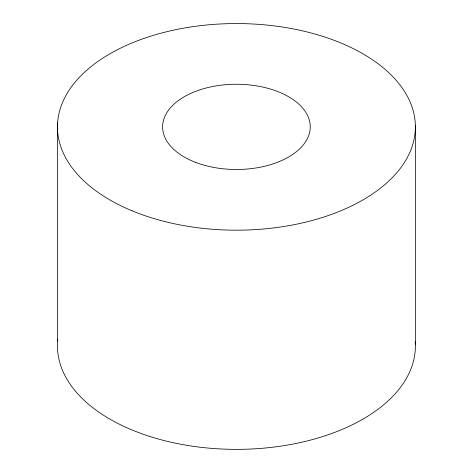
<?xml version="1.0" encoding="UTF-8"?>
<svg xmlns="http://www.w3.org/2000/svg" width="473" height="473" viewBox="0 0 473 473"><rect width="100%" height="100%" fill="white"/><g stroke="black" fill="none" stroke-linecap="round" stroke-linejoin="round"><path stroke-width="0.71" d="M415.359 125.398L415.359 344.569M57.641 122.448L57.641 341.618M415.229 341.796A178.954 103.315 0 0 1 234.472 449.356A178.954 103.315 0 0 1 57.83 339.543M131.932 210.745A178.954 103.315 0 0 0 414.484 137.182A178.954 103.315 0 0 0 162.866 32.69A178.954 103.315 0 0 0 131.932 210.745M195.302 162.263A73.818 42.617 0 0 0 310.075 129.738A73.818 42.617 0 0 0 203.904 88.617A73.818 42.617 0 0 0 195.302 162.263"/></g></svg>
